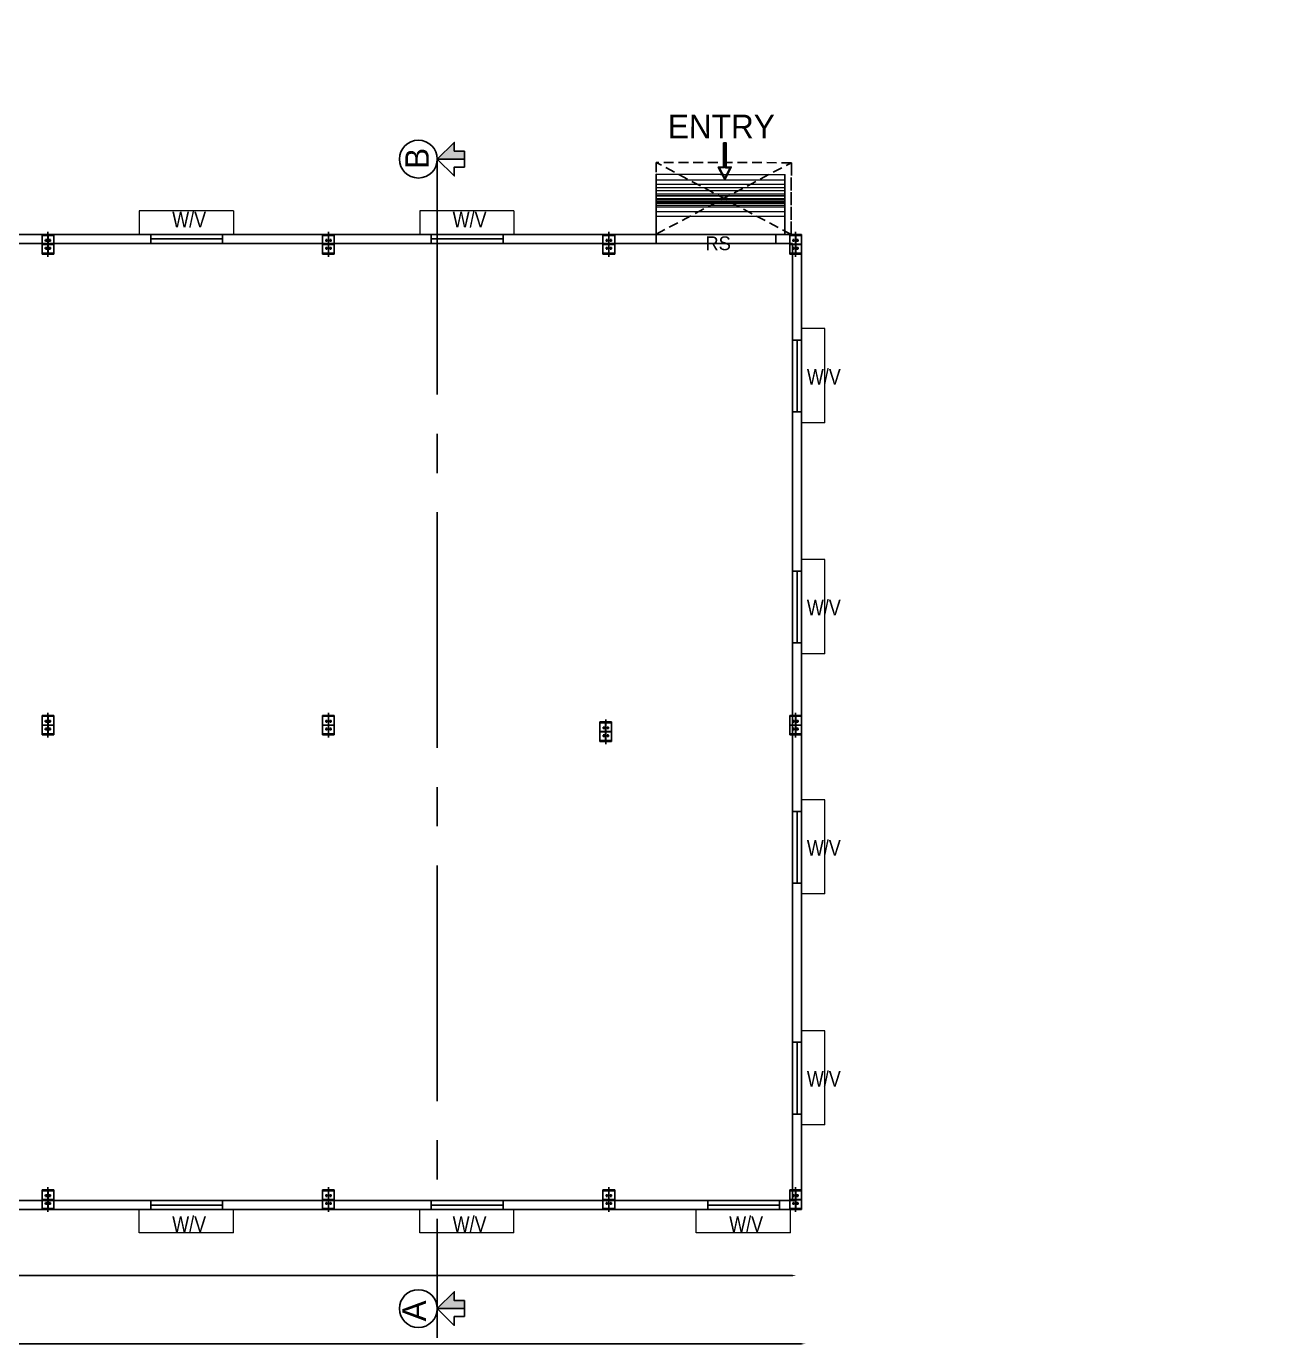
# Model space of a CAD drawing. Header units: metres. Extents: x -121582 to -58867, y 55115 to 110853.
# Drawn here: x -60565.06 to -60533.35, y 55117.44 to 55151.03 of the extents above; entities that cross this region are included whole.
import ezdxf

# ---------------------------------------------------------------- set-up
doc = ezdxf.new("R2010")
doc.units = ezdxf.units.M
doc.header["$PDMODE"] = 34
for name, pattern in [('CEN', [1.75, 1.25, -0.25, 0, -0.25]), ('CENTER2', [1.125, 0.75, -0.125, 0.125, -0.125]), ('HIDDEN', [0.375, 0.25, -0.125])]:
    doc.linetypes.add(name, pattern=pattern)
doc.layers.get('DefPoints').update_dxf_attribs({"color": 200})
for name, color, linetype in [('BLK_1_FLR_0_BLT_UP_AREA', 1, 'Continuous'), ('BLK_1_FLR_0_CARPET_AREA', 10, 'Continuous'), ('BLK_2_FLR_0_REGULAR_ROOM', 117, 'Continuous'), ('WORKSHOP_AREA', 121, 'Continuous')]:
    doc.layers.add(name, color=color, linetype=linetype)
doc.styles.add('ANAND', font='BKANT.TTF')
doc.styles.add('style1', font='swissc.ttf', dxfattribs={"height": 70})
doc.dimstyles.new('V1', dxfattribs={"dimtxt": 0.3, "dimasz": 0.1, "dimexe": 0.02, "dimexo": 0.02, "dimgap": 0.05, "dimtad": 1, "dimzin": 0, "dimdsep": 46, "dimtxsty": 'ANAND', "dimcen": 0.09, "dimse1": 1, "dimse2": 1, "dimclrd": 3, "dimclre": 3, "dimclrt": 5, "dimadec": 0, "dimazin": 0, "dimtfac": 1, "dimtix": 1, "dimtofl": 0, "dimtmove": 2, "dimatfit": 0, "dimfxl": 0, "dimtolj": 1, "dimtzin": 0, "dimarcsym": 0})

# ---------------------------------------------------------------- blocks, each defined once
blk = doc.blocks.new('*D88')
at = {"color": 3, "lineweight": -2}
blk.add_line((-60601.84, 55119.194), (-60545.537, 55119.194), dxfattribs=at)
at = {"color": 3}
for points in [[(-60601.84, 55119.211), (-60601.84, 55119.177), (-60601.94, 55119.194)], [(-60545.537, 55119.211), (-60545.537, 55119.177), (-60545.437, 55119.194)]]:
    blk.add_solid(points, dxfattribs=at)
at = {"layer": 'DefPoints', "color": 0}
for p in [(-60601.94, 55121.637, 1001.009), (-60545.437, 55121.637, 1001.009), (-60545.437, 55119.194)]:
    blk.add_point(p, dxfattribs=at)
at = {"color": 5, "insert": (-60573.688, 55119.501), "char_height": 0.5, "attachment_point": 5, "style": 'ANAND'}
blk.add_mtext('\\A1;56.50', dxfattribs=at)
blk = doc.blocks.new('*D44')
at = {"color": 3, "lineweight": -2}
blk.add_line((-60545.307, 55117.455), (-60602.07, 55117.455), dxfattribs=at)
at = {"color": 3}
for points in [[(-60602.07, 55117.472), (-60602.07, 55117.439), (-60602.17, 55117.455)], [(-60545.307, 55117.472), (-60545.307, 55117.439), (-60545.207, 55117.455)]]:
    blk.add_solid(points, dxfattribs=at)
at = {"layer": 'DefPoints', "color": 0}
for p in [(-60602.17, 55121.637, 1001.009), (-60545.207, 55121.637, 1001.009), (-60602.17, 55117.455)]:
    blk.add_point(p, dxfattribs=at)
at = {"color": 5, "insert": (-60573.688, 55117.764), "char_height": 0.5, "attachment_point": 5, "style": 'ANAND'}
blk.add_mtext('\\A1;56.96', dxfattribs=at)
blk = doc.blocks.new('*D91')
at = {"color": 3, "lineweight": -2}
blk.add_line((-58867.548, 55148.116), (-58867.557, 55150.926), dxfattribs=at)
at = {"color": 3}
for points in [[(-58867.54, 55150.926), (-58867.573, 55150.926), (-58867.557, 55151.026)], [(-58867.531, 55148.117), (-58867.565, 55148.116), (-58867.548, 55148.016)]]:
    blk.add_solid(points, dxfattribs=at)
at = {"layer": 'DefPoints', "color": 0}
for p in [(-58867.557, 55151.026), (-60601.356, 55145.722, 1001.009), (-60601.346, 55142.713, 1001.009)]:
    blk.add_point(p, dxfattribs=at)
at = {"color": 5, "insert": (-58867.246, 55149.522), "char_height": 0.5, "attachment_point": 5, "rotation": 270.1753, "style": 'ANAND'}
blk.add_mtext('\\A1;3.01', dxfattribs=at)

msp = doc.modelspace()

# ---------------------------------------------------------------- hatches: boundary and pattern name
at = {"lineweight": -3, "ltscale": 0.5}
h = msp.add_hatch(color=8, dxfattribs=at)
h.dxf.hatch_style = 1
h.paths.add_polyline_path([(-60553.891, 55147.846), (-60554.156, 55147.846), (-60554.156, 55148.07), (-60554.589, 55147.643), (-60553.891, 55147.643)])
h = msp.add_hatch(color=8, dxfattribs=at)
h.dxf.hatch_style = 1
h.paths.add_polyline_path([(-60553.891, 55118.556), (-60554.156, 55118.556), (-60554.156, 55118.781), (-60554.589, 55118.353), (-60553.891, 55118.353)])

# ---------------------------------------------------------------- linework, layer by layer
at = {"linetype": 'CENTER2', "ltscale": 8}
msp.add_line((-60554.589, 55147.643), (-60554.589, 55117.608), dxfattribs=at)
for p, q in [((-60549.011, 55147.005, 1001.009), (-60545.73, 55146.999, 1001.009)), ((-60549.011, 55146.921, 1001.009), (-60545.731, 55146.915, 1001.009)), ((-60549.01, 55147.117, 1001.009), (-60545.73, 55147.111, 1001.009)), ((-60549.011, 55146.841, 1001.009), (-60545.731, 55146.836, 1001.009)), ((-60549.011, 55146.757, 1001.009), (-60545.731, 55146.751, 1001.009)), ((-60549.011, 55146.71, 1001.009), (-60545.731, 55146.705, 1001.009)), ((-60549.011, 55146.64, 1001.009), (-60545.731, 55146.635, 1001.009)), ((-60549.011, 55146.612, 1001.009), (-60545.731, 55146.606, 1001.009)), ((-60549.012, 55146.425, 1001.009), (-60545.731, 55146.419, 1001.009)), ((-60549.012, 55146.308, 1001.009), (-60545.732, 55146.302, 1001.009)), ((-60549.011, 55146.565, 1001.009), (-60545.731, 55146.56, 1001.009)), ((-60549.011, 55146.523, 1001.009), (-60545.731, 55146.518, 1001.009)), ((-60549.011, 55146.467, 1001.009), (-60545.731, 55146.461, 1001.009)), ((-60549.012, 55146.187, 1001.009), (-60545.732, 55146.181, 1001.009))]:
    msp.add_line(p, q)
at = {"color": 0, "linetype": 'CEN', "lineweight": 0, "ltscale": 100}
for p, q in [((-60562.185, 55146.322, 1001.009), (-60562.185, 55145.722, 1001.009)), ((-60559.784, 55146.322, 1001.009), (-60559.784, 55145.722, 1001.009)), ((-60555.036, 55146.322, 1001.009), (-60555.036, 55145.722, 1001.009)), ((-60552.636, 55146.322, 1001.009), (-60552.636, 55145.722, 1001.009)), ((-60544.707, 55143.326, 1001.009), (-60545.307, 55143.326, 1001.009)), ((-60544.707, 55140.925, 1001.009), (-60545.307, 55140.925, 1001.009)), ((-60544.707, 55137.441, 1001.009), (-60545.307, 55137.441, 1001.009)), ((-60544.707, 55135.041, 1001.009), (-60545.307, 55135.041, 1001.009)), ((-60544.707, 55131.319, 1001.009), (-60545.307, 55131.319, 1001.009)), ((-60544.707, 55128.918, 1001.009), (-60545.307, 55128.918, 1001.009)), ((-60544.707, 55125.434, 1001.009), (-60545.307, 55125.434, 1001.009)), ((-60544.707, 55123.034, 1001.009), (-60545.307, 55123.034, 1001.009)), ((-60562.185, 55120.282, 1001.009), (-60562.185, 55120.882, 1001.009)), ((-60559.784, 55120.282, 1001.009), (-60559.784, 55120.882, 1001.009)), ((-60555.036, 55120.282, 1001.009), (-60555.036, 55120.882, 1001.009)), ((-60552.636, 55120.282, 1001.009), (-60552.636, 55120.882, 1001.009)), ((-60547.988, 55120.282, 1001.009), (-60547.988, 55120.882, 1001.009)), ((-60545.588, 55120.282, 1001.009), (-60545.588, 55120.882, 1001.009))]:
    msp.add_line(p, q, dxfattribs=at)
at = {"color": 2}
for p, q in [((-60596.479, 55145.723, 1001.009), (-60549.011, 55145.722, 1001.009)), ((-60567.252, 55145.722, 1001.009), (-60549.011, 55145.722, 1001.009)), ((-60549.011, 55145.492, 1001.009), (-60549.011, 55145.722, 1001.009)), ((-60545.961, 55145.492, 1001.009), (-60545.961, 55145.722, 1001.009)), ((-60545.961, 55145.722, 1001.009), (-60545.307, 55145.722, 1001.009)), ((-60545.307, 55145.722, 1001.009), (-60545.307, 55120.882, 1001.009)), ((-60567.668, 55145.492, 1001.009), (-60549.011, 55145.492, 1001.009)), ((-60545.961, 55145.492, 1001.009), (-60545.537, 55145.492, 1001.009)), ((-60545.537, 55145.492, 1001.009), (-60545.537, 55121.112, 1001.009)), ((-60545.437, 55121.112, 1001.009), (-60571.66, 55121.112, 1001.009)), ((-60545.307, 55120.882, 1001.009), (-60602.17, 55120.882, 1001.009))]:
    msp.add_line(p, q, dxfattribs=at)
at = {"color": 0, "linetype": 'CENTER2'}
for p, q in [((-60564.361, 55145.722, 1001.009), (-60564.661, 55145.722, 1001.009)), ((-60564.361, 55145.722, 1001.009), (-60564.661, 55145.722, 1001.009)), ((-60564.661, 55145.722, 1001.009), (-60564.661, 55145.222, 1001.009)), ((-60564.596, 55145.572, 1001.009), (-60564.526, 55145.572, 1001.009)), ((-60564.596, 55145.572, 1001.009), (-60564.526, 55145.572, 1001.009)), ((-60564.561, 55145.534, 1001.009), (-60564.561, 55145.61, 1001.009)), ((-60564.561, 55145.534, 1001.009), (-60564.561, 55145.61, 1001.009)), ((-60564.496, 55145.572, 1001.009), (-60564.426, 55145.572, 1001.009)), ((-60564.496, 55145.572, 1001.009), (-60564.426, 55145.572, 1001.009)), ((-60564.461, 55145.534, 1001.009), (-60564.461, 55145.61, 1001.009)), ((-60564.461, 55145.534, 1001.009), (-60564.461, 55145.61, 1001.009)), ((-60564.361, 55145.222, 1001.009), (-60564.361, 55145.722, 1001.009)), ((-60557.213, 55145.722, 1001.009), (-60557.513, 55145.722, 1001.009)), ((-60557.213, 55145.722, 1001.009), (-60557.513, 55145.722, 1001.009)), ((-60557.513, 55145.722, 1001.009), (-60557.513, 55145.222, 1001.009)), ((-60557.448, 55145.572, 1001.009), (-60557.378, 55145.572, 1001.009)), ((-60557.448, 55145.572, 1001.009), (-60557.378, 55145.572, 1001.009)), ((-60557.413, 55145.534, 1001.009), (-60557.413, 55145.61, 1001.009)), ((-60557.413, 55145.534, 1001.009), (-60557.413, 55145.61, 1001.009)), ((-60557.348, 55145.572, 1001.009), (-60557.278, 55145.572, 1001.009)), ((-60557.348, 55145.572, 1001.009), (-60557.278, 55145.572, 1001.009)), ((-60557.313, 55145.534, 1001.009), (-60557.313, 55145.61, 1001.009)), ((-60557.313, 55145.534, 1001.009), (-60557.313, 55145.61, 1001.009)), ((-60557.213, 55145.222, 1001.009), (-60557.213, 55145.722, 1001.009)), ((-60550.065, 55145.722, 1001.009), (-60550.365, 55145.722, 1001.009)), ((-60550.065, 55145.722, 1001.009), (-60550.365, 55145.722, 1001.009)), ((-60550.365, 55145.722, 1001.009), (-60550.365, 55145.222, 1001.009)), ((-60550.3, 55145.572, 1001.009), (-60550.23, 55145.572, 1001.009)), ((-60550.3, 55145.572, 1001.009), (-60550.23, 55145.572, 1001.009)), ((-60550.265, 55145.534, 1001.009), (-60550.265, 55145.61, 1001.009)), ((-60550.265, 55145.534, 1001.009), (-60550.265, 55145.61, 1001.009)), ((-60550.2, 55145.572, 1001.009), (-60550.13, 55145.572, 1001.009)), ((-60550.2, 55145.572, 1001.009), (-60550.13, 55145.572, 1001.009)), ((-60550.165, 55145.534, 1001.009), (-60550.165, 55145.61, 1001.009)), ((-60550.165, 55145.534, 1001.009), (-60550.165, 55145.61, 1001.009)), ((-60550.065, 55145.222, 1001.009), (-60550.065, 55145.722, 1001.009)), ((-60545.307, 55145.722, 1001.009), (-60545.607, 55145.722, 1001.009)), ((-60545.307, 55145.722, 1001.009), (-60545.607, 55145.722, 1001.009)), ((-60545.607, 55145.722, 1001.009), (-60545.607, 55145.222, 1001.009)), ((-60545.542, 55145.572, 1001.009), (-60545.472, 55145.572, 1001.009)), ((-60545.542, 55145.572, 1001.009), (-60545.472, 55145.572, 1001.009)), ((-60545.507, 55145.534, 1001.009), (-60545.507, 55145.61, 1001.009)), ((-60545.507, 55145.534, 1001.009), (-60545.507, 55145.61, 1001.009)), ((-60545.442, 55145.572, 1001.009), (-60545.372, 55145.572, 1001.009)), ((-60545.442, 55145.572, 1001.009), (-60545.372, 55145.572, 1001.009)), ((-60545.407, 55145.534, 1001.009), (-60545.407, 55145.61, 1001.009)), ((-60545.407, 55145.534, 1001.009), (-60545.407, 55145.61, 1001.009)), ((-60545.307, 55145.222, 1001.009), (-60545.307, 55145.722, 1001.009)), ((-60564.596, 55145.372, 1001.009), (-60564.526, 55145.372, 1001.009)), ((-60564.596, 55145.372, 1001.009), (-60564.526, 55145.372, 1001.009)), ((-60564.561, 55145.334, 1001.009), (-60564.561, 55145.41, 1001.009)), ((-60564.561, 55145.334, 1001.009), (-60564.561, 55145.41, 1001.009)), ((-60564.496, 55145.372, 1001.009), (-60564.426, 55145.372, 1001.009)), ((-60564.496, 55145.372, 1001.009), (-60564.426, 55145.372, 1001.009)), ((-60564.461, 55145.334, 1001.009), (-60564.461, 55145.41, 1001.009)), ((-60564.461, 55145.334, 1001.009), (-60564.461, 55145.41, 1001.009)), ((-60557.448, 55145.372, 1001.009), (-60557.378, 55145.372, 1001.009)), ((-60557.448, 55145.372, 1001.009), (-60557.378, 55145.372, 1001.009)), ((-60557.413, 55145.334, 1001.009), (-60557.413, 55145.41, 1001.009)), ((-60557.413, 55145.334, 1001.009), (-60557.413, 55145.41, 1001.009)), ((-60557.348, 55145.372, 1001.009), (-60557.278, 55145.372, 1001.009)), ((-60557.348, 55145.372, 1001.009), (-60557.278, 55145.372, 1001.009)), ((-60557.313, 55145.334, 1001.009), (-60557.313, 55145.41, 1001.009)), ((-60557.313, 55145.334, 1001.009), (-60557.313, 55145.41, 1001.009)), ((-60550.3, 55145.372, 1001.009), (-60550.23, 55145.372, 1001.009)), ((-60550.3, 55145.372, 1001.009), (-60550.23, 55145.372, 1001.009)), ((-60550.265, 55145.334, 1001.009), (-60550.265, 55145.41, 1001.009)), ((-60550.265, 55145.334, 1001.009), (-60550.265, 55145.41, 1001.009)), ((-60550.2, 55145.372, 1001.009), (-60550.13, 55145.372, 1001.009)), ((-60550.2, 55145.372, 1001.009), (-60550.13, 55145.372, 1001.009)), ((-60550.165, 55145.334, 1001.009), (-60550.165, 55145.41, 1001.009)), ((-60550.165, 55145.334, 1001.009), (-60550.165, 55145.41, 1001.009)), ((-60545.542, 55145.372, 1001.009), (-60545.472, 55145.372, 1001.009)), ((-60545.542, 55145.372, 1001.009), (-60545.472, 55145.372, 1001.009)), ((-60545.507, 55145.334, 1001.009), (-60545.507, 55145.41, 1001.009)), ((-60545.507, 55145.334, 1001.009), (-60545.507, 55145.41, 1001.009)), ((-60545.442, 55145.372, 1001.009), (-60545.372, 55145.372, 1001.009)), ((-60545.442, 55145.372, 1001.009), (-60545.372, 55145.372, 1001.009)), ((-60545.407, 55145.334, 1001.009), (-60545.407, 55145.41, 1001.009)), ((-60545.407, 55145.334, 1001.009), (-60545.407, 55145.41, 1001.009)), ((-60564.661, 55145.222, 1001.009), (-60564.361, 55145.222, 1001.009)), ((-60557.513, 55145.222, 1001.009), (-60557.213, 55145.222, 1001.009)), ((-60550.365, 55145.222, 1001.009), (-60550.065, 55145.222, 1001.009)), ((-60545.607, 55145.222, 1001.009), (-60545.307, 55145.222, 1001.009)), ((-60564.361, 55133.47, 1001.009), (-60564.661, 55133.47, 1001.009)), ((-60564.361, 55133.47, 1001.009), (-60564.661, 55133.47, 1001.009)), ((-60564.661, 55133.47, 1001.009), (-60564.661, 55132.97, 1001.009)), ((-60564.596, 55133.32, 1001.009), (-60564.526, 55133.32, 1001.009)), ((-60564.596, 55133.32, 1001.009), (-60564.526, 55133.32, 1001.009)), ((-60564.561, 55133.282, 1001.009), (-60564.561, 55133.358, 1001.009)), ((-60564.561, 55133.282, 1001.009), (-60564.561, 55133.358, 1001.009)), ((-60564.561, 55133.082, 1001.009), (-60564.561, 55133.158, 1001.009)), ((-60564.561, 55133.082, 1001.009), (-60564.561, 55133.158, 1001.009)), ((-60564.496, 55133.32, 1001.009), (-60564.426, 55133.32, 1001.009)), ((-60564.496, 55133.32, 1001.009), (-60564.426, 55133.32, 1001.009)), ((-60564.461, 55133.282, 1001.009), (-60564.461, 55133.358, 1001.009)), ((-60564.461, 55133.282, 1001.009), (-60564.461, 55133.358, 1001.009)), ((-60564.461, 55133.082, 1001.009), (-60564.461, 55133.158, 1001.009)), ((-60564.461, 55133.082, 1001.009), (-60564.461, 55133.158, 1001.009)), ((-60564.361, 55132.97, 1001.009), (-60564.361, 55133.47, 1001.009)), ((-60557.213, 55133.47, 1001.009), (-60557.513, 55133.47, 1001.009)), ((-60557.213, 55133.47, 1001.009), (-60557.513, 55133.47, 1001.009)), ((-60557.513, 55133.47, 1001.009), (-60557.513, 55132.97, 1001.009)), ((-60557.448, 55133.32, 1001.009), (-60557.378, 55133.32, 1001.009)), ((-60557.448, 55133.32, 1001.009), (-60557.378, 55133.32, 1001.009)), ((-60557.413, 55133.282, 1001.009), (-60557.413, 55133.358, 1001.009)), ((-60557.413, 55133.282, 1001.009), (-60557.413, 55133.358, 1001.009)), ((-60557.413, 55133.082, 1001.009), (-60557.413, 55133.158, 1001.009)), ((-60557.413, 55133.082, 1001.009), (-60557.413, 55133.158, 1001.009)), ((-60557.348, 55133.32, 1001.009), (-60557.278, 55133.32, 1001.009)), ((-60557.348, 55133.32, 1001.009), (-60557.278, 55133.32, 1001.009)), ((-60557.313, 55133.282, 1001.009), (-60557.313, 55133.358, 1001.009)), ((-60557.313, 55133.282, 1001.009), (-60557.313, 55133.358, 1001.009)), ((-60557.313, 55133.082, 1001.009), (-60557.313, 55133.158, 1001.009)), ((-60557.313, 55133.082, 1001.009), (-60557.313, 55133.158, 1001.009)), ((-60557.213, 55132.97, 1001.009), (-60557.213, 55133.47, 1001.009)), ((-60550.145, 55133.302, 1001.009), (-60550.445, 55133.302, 1001.009)), ((-60550.145, 55133.302, 1001.009), (-60550.445, 55133.302, 1001.009)), ((-60550.445, 55133.302, 1001.009), (-60550.445, 55132.802, 1001.009)), ((-60550.38, 55133.152, 1001.009), (-60550.31, 55133.152, 1001.009)), ((-60550.38, 55133.152, 1001.009), (-60550.31, 55133.152, 1001.009)), ((-60550.345, 55133.114, 1001.009), (-60550.345, 55133.19, 1001.009)), ((-60550.345, 55133.114, 1001.009), (-60550.345, 55133.19, 1001.009)), ((-60550.28, 55133.152, 1001.009), (-60550.21, 55133.152, 1001.009)), ((-60550.28, 55133.152, 1001.009), (-60550.21, 55133.152, 1001.009)), ((-60550.245, 55133.114, 1001.009), (-60550.245, 55133.19, 1001.009)), ((-60550.245, 55133.114, 1001.009), (-60550.245, 55133.19, 1001.009)), ((-60550.145, 55132.802, 1001.009), (-60550.145, 55133.302, 1001.009)), ((-60545.307, 55133.47, 1001.009), (-60545.607, 55133.47, 1001.009)), ((-60545.307, 55133.47, 1001.009), (-60545.607, 55133.47, 1001.009)), ((-60545.607, 55133.47, 1001.009), (-60545.607, 55132.97, 1001.009)), ((-60545.542, 55133.32, 1001.009), (-60545.472, 55133.32, 1001.009)), ((-60545.542, 55133.32, 1001.009), (-60545.472, 55133.32, 1001.009)), ((-60545.507, 55133.282, 1001.009), (-60545.507, 55133.358, 1001.009)), ((-60545.507, 55133.282, 1001.009), (-60545.507, 55133.358, 1001.009)), ((-60545.507, 55133.082, 1001.009), (-60545.507, 55133.158, 1001.009)), ((-60545.507, 55133.082, 1001.009), (-60545.507, 55133.158, 1001.009)), ((-60545.442, 55133.32, 1001.009), (-60545.372, 55133.32, 1001.009)), ((-60545.442, 55133.32, 1001.009), (-60545.372, 55133.32, 1001.009)), ((-60545.407, 55133.282, 1001.009), (-60545.407, 55133.358, 1001.009)), ((-60545.407, 55133.282, 1001.009), (-60545.407, 55133.358, 1001.009)), ((-60545.407, 55133.082, 1001.009), (-60545.407, 55133.158, 1001.009)), ((-60545.407, 55133.082, 1001.009), (-60545.407, 55133.158, 1001.009)), ((-60545.307, 55132.97, 1001.009), (-60545.307, 55133.47, 1001.009)), ((-60564.661, 55132.97, 1001.009), (-60564.361, 55132.97, 1001.009)), ((-60564.596, 55133.12, 1001.009), (-60564.526, 55133.12, 1001.009)), ((-60564.596, 55133.12, 1001.009), (-60564.526, 55133.12, 1001.009)), ((-60564.496, 55133.12, 1001.009), (-60564.426, 55133.12, 1001.009)), ((-60564.496, 55133.12, 1001.009), (-60564.426, 55133.12, 1001.009)), ((-60557.513, 55132.97, 1001.009), (-60557.213, 55132.97, 1001.009)), ((-60557.448, 55133.12, 1001.009), (-60557.378, 55133.12, 1001.009)), ((-60557.448, 55133.12, 1001.009), (-60557.378, 55133.12, 1001.009)), ((-60557.348, 55133.12, 1001.009), (-60557.278, 55133.12, 1001.009)), ((-60557.348, 55133.12, 1001.009), (-60557.278, 55133.12, 1001.009)), ((-60550.445, 55132.802, 1001.009), (-60550.145, 55132.802, 1001.009)), ((-60550.38, 55132.952, 1001.009), (-60550.31, 55132.952, 1001.009)), ((-60550.38, 55132.952, 1001.009), (-60550.31, 55132.952, 1001.009)), ((-60550.345, 55132.914, 1001.009), (-60550.345, 55132.99, 1001.009)), ((-60550.345, 55132.914, 1001.009), (-60550.345, 55132.99, 1001.009)), ((-60550.28, 55132.952, 1001.009), (-60550.21, 55132.952, 1001.009)), ((-60550.28, 55132.952, 1001.009), (-60550.21, 55132.952, 1001.009)), ((-60550.245, 55132.914, 1001.009), (-60550.245, 55132.99, 1001.009)), ((-60550.245, 55132.914, 1001.009), (-60550.245, 55132.99, 1001.009)), ((-60545.607, 55132.97, 1001.009), (-60545.307, 55132.97, 1001.009)), ((-60545.542, 55133.12, 1001.009), (-60545.472, 55133.12, 1001.009)), ((-60545.542, 55133.12, 1001.009), (-60545.472, 55133.12, 1001.009)), ((-60545.442, 55133.12, 1001.009), (-60545.372, 55133.12, 1001.009)), ((-60545.442, 55133.12, 1001.009), (-60545.372, 55133.12, 1001.009)), ((-60564.361, 55121.382, 1001.009), (-60564.661, 55121.382, 1001.009)), ((-60564.361, 55121.382, 1001.009), (-60564.661, 55121.382, 1001.009)), ((-60564.661, 55121.382, 1001.009), (-60564.661, 55120.882, 1001.009)), ((-60564.361, 55120.882, 1001.009), (-60564.361, 55121.382, 1001.009)), ((-60557.213, 55121.382, 1001.009), (-60557.513, 55121.382, 1001.009)), ((-60557.213, 55121.382, 1001.009), (-60557.513, 55121.382, 1001.009)), ((-60557.513, 55121.382, 1001.009), (-60557.513, 55120.882, 1001.009)), ((-60557.213, 55120.882, 1001.009), (-60557.213, 55121.382, 1001.009)), ((-60550.065, 55121.382, 1001.009), (-60550.365, 55121.382, 1001.009)), ((-60550.065, 55121.382, 1001.009), (-60550.365, 55121.382, 1001.009)), ((-60550.365, 55121.382, 1001.009), (-60550.365, 55120.882, 1001.009)), ((-60550.065, 55120.882, 1001.009), (-60550.065, 55121.382, 1001.009)), ((-60545.307, 55121.382, 1001.009), (-60545.607, 55121.382, 1001.009)), ((-60545.307, 55121.382, 1001.009), (-60545.607, 55121.382, 1001.009)), ((-60545.607, 55121.382, 1001.009), (-60545.607, 55120.882, 1001.009)), ((-60545.307, 55120.882, 1001.009), (-60545.307, 55121.382, 1001.009)), ((-60564.596, 55121.232, 1001.009), (-60564.526, 55121.232, 1001.009)), ((-60564.596, 55121.232, 1001.009), (-60564.526, 55121.232, 1001.009)), ((-60564.561, 55121.194, 1001.009), (-60564.561, 55121.27, 1001.009)), ((-60564.561, 55121.194, 1001.009), (-60564.561, 55121.27, 1001.009)), ((-60564.561, 55120.994, 1001.009), (-60564.561, 55121.07, 1001.009)), ((-60564.561, 55120.994, 1001.009), (-60564.561, 55121.07, 1001.009)), ((-60564.496, 55121.232, 1001.009), (-60564.426, 55121.232, 1001.009)), ((-60564.496, 55121.232, 1001.009), (-60564.426, 55121.232, 1001.009)), ((-60564.461, 55121.194, 1001.009), (-60564.461, 55121.27, 1001.009)), ((-60564.461, 55121.194, 1001.009), (-60564.461, 55121.27, 1001.009)), ((-60564.461, 55120.994, 1001.009), (-60564.461, 55121.07, 1001.009)), ((-60564.461, 55120.994, 1001.009), (-60564.461, 55121.07, 1001.009)), ((-60557.448, 55121.232, 1001.009), (-60557.378, 55121.232, 1001.009)), ((-60557.448, 55121.232, 1001.009), (-60557.378, 55121.232, 1001.009)), ((-60557.413, 55121.194, 1001.009), (-60557.413, 55121.27, 1001.009)), ((-60557.413, 55121.194, 1001.009), (-60557.413, 55121.27, 1001.009)), ((-60557.413, 55120.994, 1001.009), (-60557.413, 55121.07, 1001.009)), ((-60557.413, 55120.994, 1001.009), (-60557.413, 55121.07, 1001.009)), ((-60557.348, 55121.232, 1001.009), (-60557.278, 55121.232, 1001.009)), ((-60557.348, 55121.232, 1001.009), (-60557.278, 55121.232, 1001.009)), ((-60557.313, 55121.194, 1001.009), (-60557.313, 55121.27, 1001.009)), ((-60557.313, 55121.194, 1001.009), (-60557.313, 55121.27, 1001.009)), ((-60557.313, 55120.994, 1001.009), (-60557.313, 55121.07, 1001.009)), ((-60557.313, 55120.994, 1001.009), (-60557.313, 55121.07, 1001.009)), ((-60550.3, 55121.232, 1001.009), (-60550.23, 55121.232, 1001.009)), ((-60550.3, 55121.232, 1001.009), (-60550.23, 55121.232, 1001.009)), ((-60550.265, 55121.194, 1001.009), (-60550.265, 55121.27, 1001.009)), ((-60550.265, 55121.194, 1001.009), (-60550.265, 55121.27, 1001.009)), ((-60550.265, 55120.994, 1001.009), (-60550.265, 55121.07, 1001.009)), ((-60550.265, 55120.994, 1001.009), (-60550.265, 55121.07, 1001.009)), ((-60550.2, 55121.232, 1001.009), (-60550.13, 55121.232, 1001.009)), ((-60550.2, 55121.232, 1001.009), (-60550.13, 55121.232, 1001.009)), ((-60550.165, 55121.194, 1001.009), (-60550.165, 55121.27, 1001.009)), ((-60550.165, 55121.194, 1001.009), (-60550.165, 55121.27, 1001.009)), ((-60550.165, 55120.994, 1001.009), (-60550.165, 55121.07, 1001.009)), ((-60550.165, 55120.994, 1001.009), (-60550.165, 55121.07, 1001.009)), ((-60545.542, 55121.232, 1001.009), (-60545.472, 55121.232, 1001.009)), ((-60545.542, 55121.232, 1001.009), (-60545.472, 55121.232, 1001.009)), ((-60545.507, 55121.194, 1001.009), (-60545.507, 55121.27, 1001.009)), ((-60545.507, 55121.194, 1001.009), (-60545.507, 55121.27, 1001.009)), ((-60545.507, 55120.994, 1001.009), (-60545.507, 55121.07, 1001.009)), ((-60545.507, 55120.994, 1001.009), (-60545.507, 55121.07, 1001.009)), ((-60545.442, 55121.232, 1001.009), (-60545.372, 55121.232, 1001.009)), ((-60545.442, 55121.232, 1001.009), (-60545.372, 55121.232, 1001.009)), ((-60545.407, 55121.194, 1001.009), (-60545.407, 55121.27, 1001.009)), ((-60545.407, 55121.194, 1001.009), (-60545.407, 55121.27, 1001.009)), ((-60545.407, 55120.994, 1001.009), (-60545.407, 55121.07, 1001.009)), ((-60545.407, 55120.994, 1001.009), (-60545.407, 55121.07, 1001.009)), ((-60564.661, 55120.882, 1001.009), (-60564.361, 55120.882, 1001.009)), ((-60564.596, 55121.032, 1001.009), (-60564.526, 55121.032, 1001.009)), ((-60564.596, 55121.032, 1001.009), (-60564.526, 55121.032, 1001.009)), ((-60564.496, 55121.032, 1001.009), (-60564.426, 55121.032, 1001.009)), ((-60564.496, 55121.032, 1001.009), (-60564.426, 55121.032, 1001.009)), ((-60557.513, 55120.882, 1001.009), (-60557.213, 55120.882, 1001.009)), ((-60557.448, 55121.032, 1001.009), (-60557.378, 55121.032, 1001.009)), ((-60557.448, 55121.032, 1001.009), (-60557.378, 55121.032, 1001.009)), ((-60557.348, 55121.032, 1001.009), (-60557.278, 55121.032, 1001.009)), ((-60557.348, 55121.032, 1001.009), (-60557.278, 55121.032, 1001.009)), ((-60550.365, 55120.882, 1001.009), (-60550.065, 55120.882, 1001.009)), ((-60550.3, 55121.032, 1001.009), (-60550.23, 55121.032, 1001.009)), ((-60550.3, 55121.032, 1001.009), (-60550.23, 55121.032, 1001.009)), ((-60550.2, 55121.032, 1001.009), (-60550.13, 55121.032, 1001.009)), ((-60550.2, 55121.032, 1001.009), (-60550.13, 55121.032, 1001.009)), ((-60545.607, 55120.882, 1001.009), (-60545.307, 55120.882, 1001.009)), ((-60545.542, 55121.032, 1001.009), (-60545.472, 55121.032, 1001.009)), ((-60545.542, 55121.032, 1001.009), (-60545.472, 55121.032, 1001.009)), ((-60545.442, 55121.032, 1001.009), (-60545.372, 55121.032, 1001.009)), ((-60545.442, 55121.032, 1001.009), (-60545.372, 55121.032, 1001.009))]:
    msp.add_line(p, q, dxfattribs=at)
at = {"color": 0, "linetype": 'CENTER2', "ltscale": 100}
for p, q in [((-60564.511, 55145.157, 1001.009), (-60564.511, 55145.788, 1001.009)), ((-60557.363, 55145.157, 1001.009), (-60557.363, 55145.788, 1001.009)), ((-60550.215, 55145.157, 1001.009), (-60550.215, 55145.788, 1001.009)), ((-60545.457, 55145.157, 1001.009), (-60545.457, 55145.788, 1001.009)), ((-60564.556, 55145.472, 1001.009), (-60564.467, 55145.472, 1001.009)), ((-60557.407, 55145.472, 1001.009), (-60557.318, 55145.472, 1001.009)), ((-60550.259, 55145.472, 1001.009), (-60550.17, 55145.472, 1001.009)), ((-60545.501, 55145.472, 1001.009), (-60545.412, 55145.472, 1001.009)), ((-60564.511, 55132.904, 1001.009), (-60564.511, 55133.536, 1001.009)), ((-60557.363, 55132.904, 1001.009), (-60557.363, 55133.536, 1001.009)), ((-60545.457, 55132.904, 1001.009), (-60545.457, 55133.536, 1001.009)), ((-60564.556, 55133.22, 1001.009), (-60564.467, 55133.22, 1001.009)), ((-60557.407, 55133.22, 1001.009), (-60557.318, 55133.22, 1001.009)), ((-60550.295, 55132.737, 1001.009), (-60550.295, 55133.368, 1001.009)), ((-60545.501, 55133.22, 1001.009), (-60545.412, 55133.22, 1001.009)), ((-60550.339, 55133.052, 1001.009), (-60550.25, 55133.052, 1001.009)), ((-60564.511, 55120.817, 1001.009), (-60564.511, 55121.448, 1001.009)), ((-60557.363, 55120.817, 1001.009), (-60557.363, 55121.448, 1001.009)), ((-60550.215, 55120.817, 1001.009), (-60550.215, 55121.448, 1001.009)), ((-60545.457, 55120.817, 1001.009), (-60545.457, 55121.448, 1001.009)), ((-60564.556, 55121.132, 1001.009), (-60564.467, 55121.132, 1001.009)), ((-60557.407, 55121.132, 1001.009), (-60557.318, 55121.132, 1001.009)), ((-60550.259, 55121.132, 1001.009), (-60550.17, 55121.132, 1001.009)), ((-60545.501, 55121.132, 1001.009), (-60545.412, 55121.132, 1001.009))]:
    msp.add_line(p, q, dxfattribs=at)
at = {"color": 0}
for p, q in [((-60564.661, 55145.476, 1001.009), (-60564.514, 55145.476, 1001.009)), ((-60564.661, 55145.468, 1001.009), (-60564.514, 55145.468, 1001.009)), ((-60564.509, 55145.476, 1001.009), (-60564.361, 55145.476, 1001.009)), ((-60564.509, 55145.468, 1001.009), (-60564.361, 55145.468, 1001.009)), ((-60557.513, 55145.476, 1001.009), (-60557.365, 55145.476, 1001.009)), ((-60557.513, 55145.468, 1001.009), (-60557.365, 55145.468, 1001.009)), ((-60557.36, 55145.476, 1001.009), (-60557.213, 55145.476, 1001.009)), ((-60557.36, 55145.468, 1001.009), (-60557.213, 55145.468, 1001.009)), ((-60550.365, 55145.476, 1001.009), (-60550.217, 55145.476, 1001.009)), ((-60550.365, 55145.468, 1001.009), (-60550.217, 55145.468, 1001.009)), ((-60550.212, 55145.476, 1001.009), (-60550.065, 55145.476, 1001.009)), ((-60550.212, 55145.468, 1001.009), (-60550.065, 55145.468, 1001.009)), ((-60545.607, 55145.476, 1001.009), (-60545.459, 55145.476, 1001.009)), ((-60545.607, 55145.468, 1001.009), (-60545.459, 55145.468, 1001.009)), ((-60545.454, 55145.476, 1001.009), (-60545.307, 55145.476, 1001.009)), ((-60545.454, 55145.468, 1001.009), (-60545.307, 55145.468, 1001.009)), ((-60564.661, 55133.224, 1001.009), (-60564.514, 55133.224, 1001.009)), ((-60564.661, 55133.216, 1001.009), (-60564.514, 55133.216, 1001.009)), ((-60564.509, 55133.224, 1001.009), (-60564.361, 55133.224, 1001.009)), ((-60564.509, 55133.216, 1001.009), (-60564.361, 55133.216, 1001.009)), ((-60557.513, 55133.224, 1001.009), (-60557.365, 55133.224, 1001.009)), ((-60557.513, 55133.216, 1001.009), (-60557.365, 55133.216, 1001.009)), ((-60557.36, 55133.224, 1001.009), (-60557.213, 55133.224, 1001.009)), ((-60557.36, 55133.216, 1001.009), (-60557.213, 55133.216, 1001.009)), ((-60545.607, 55133.224, 1001.009), (-60545.459, 55133.224, 1001.009)), ((-60545.607, 55133.216, 1001.009), (-60545.459, 55133.216, 1001.009)), ((-60545.454, 55133.224, 1001.009), (-60545.307, 55133.224, 1001.009)), ((-60545.454, 55133.216, 1001.009), (-60545.307, 55133.216, 1001.009)), ((-60550.445, 55133.056, 1001.009), (-60550.297, 55133.056, 1001.009)), ((-60550.445, 55133.048, 1001.009), (-60550.297, 55133.048, 1001.009)), ((-60550.292, 55133.056, 1001.009), (-60550.145, 55133.056, 1001.009)), ((-60550.292, 55133.048, 1001.009), (-60550.145, 55133.048, 1001.009)), ((-60564.661, 55121.136, 1001.009), (-60564.514, 55121.136, 1001.009)), ((-60564.661, 55121.128, 1001.009), (-60564.514, 55121.128, 1001.009)), ((-60564.509, 55121.136, 1001.009), (-60564.361, 55121.136, 1001.009)), ((-60564.509, 55121.128, 1001.009), (-60564.361, 55121.128, 1001.009)), ((-60557.513, 55121.136, 1001.009), (-60557.365, 55121.136, 1001.009)), ((-60557.513, 55121.128, 1001.009), (-60557.365, 55121.128, 1001.009)), ((-60557.36, 55121.136, 1001.009), (-60557.213, 55121.136, 1001.009)), ((-60557.36, 55121.128, 1001.009), (-60557.213, 55121.128, 1001.009)), ((-60550.365, 55121.136, 1001.009), (-60550.217, 55121.136, 1001.009)), ((-60550.365, 55121.128, 1001.009), (-60550.217, 55121.128, 1001.009)), ((-60550.212, 55121.136, 1001.009), (-60550.065, 55121.136, 1001.009)), ((-60550.212, 55121.128, 1001.009), (-60550.065, 55121.128, 1001.009)), ((-60545.607, 55121.136, 1001.009), (-60545.459, 55121.136, 1001.009)), ((-60545.607, 55121.128, 1001.009), (-60545.459, 55121.128, 1001.009)), ((-60545.454, 55121.136, 1001.009), (-60545.307, 55121.136, 1001.009)), ((-60545.454, 55121.128, 1001.009), (-60545.307, 55121.128, 1001.009))]:
    msp.add_line(p, q, dxfattribs=at)
at = {"color": 3, "lineweight": -3, "ltscale": 0.5}
for points in [[(-60553.891, 55147.846), (-60554.156, 55147.846), (-60554.156, 55148.07), (-60554.589, 55147.643), (-60553.891, 55147.643)], [(-60553.891, 55147.439), (-60554.156, 55147.439), (-60554.156, 55147.215), (-60554.589, 55147.643), (-60553.891, 55147.643)], [(-60553.891, 55118.556), (-60554.156, 55118.556), (-60554.156, 55118.781), (-60554.589, 55118.353), (-60553.891, 55118.353)], [(-60553.891, 55118.15), (-60554.156, 55118.15), (-60554.156, 55117.926), (-60554.589, 55118.353), (-60553.891, 55118.353)]]:
    msp.add_lwpolyline(points, close=True, dxfattribs=at)
at = {"elevation": 1001.009}
msp.add_lwpolyline([(-60547.294, 55148.061), (-60547.226, 55148.061), (-60547.227, 55147.441), (-60547.094, 55147.441), (-60547.262, 55147.128), (-60547.429, 55147.442), (-60547.295, 55147.441)], close=True, dxfattribs=at)
for points in [[(-60547.278, 55148.045), (-60547.242, 55148.045), (-60547.243, 55147.425), (-60547.121, 55147.425), (-60547.262, 55147.161), (-60547.402, 55147.426), (-60547.279, 55147.425), (-60547.278, 55148.045)], [(-60545.961, 55145.723), (-60545.733, 55145.722), (-60545.73, 55147.246), (-60549.01, 55147.256), (-60549.011, 55145.722), (-60549.011, 55145.722)]]:
    msp.add_lwpolyline(points, dxfattribs=at)
at = {"linetype": 'HIDDEN', "elevation": 1001.009}
msp.add_lwpolyline([(-60545.567, 55145.722), (-60545.564, 55147.551), (-60549.01, 55147.561), (-60549.013, 55145.732), (-60545.564, 55147.551), (-60545.567, 55145.722), (-60549.01, 55147.561)], dxfattribs=at)
at = {"color": 0, "linetype": 'CEN', "lineweight": 0, "ltscale": 100, "elevation": 1001.009}
for points in [[(-60559.784, 55146.322), (-60562.185, 55146.322)], [(-60552.636, 55146.322), (-60555.036, 55146.322)], [(-60544.707, 55140.925), (-60544.707, 55143.326)], [(-60544.707, 55135.041), (-60544.707, 55137.441)], [(-60544.707, 55128.918), (-60544.707, 55131.319)], [(-60544.707, 55123.034), (-60544.707, 55125.434)], [(-60559.784, 55120.282), (-60562.185, 55120.282)], [(-60552.636, 55120.282), (-60555.036, 55120.282)], [(-60545.588, 55120.282), (-60547.988, 55120.282)]]:
    msp.add_lwpolyline(points, dxfattribs=at)
at = {"color": 2, "elevation": 1001.009}
for points in [[(-60545.307, 55120.882), (-60602.17, 55120.882), (-60602.17, 55145.722), (-60601.346, 55145.722)], [(-60598.296, 55145.722), (-60548.911, 55145.722)], [(-60545.961, 55145.722), (-60545.307, 55145.722)]]:
    msp.add_lwpolyline(points, dxfattribs=at)
at = {"color": 1, "elevation": 1001.009}
msp.add_lwpolyline([(-60602.17, 55145.722), (-60545.307, 55145.722), (-60545.307, 55120.882), (-60602.17, 55120.882)], close=True, dxfattribs=at)
at = {"color": 0, "linetype": 'CENTER2', "elevation": 1001.009}
for points in [[(-60564.509, 55145.697), (-60564.386, 55145.697), (-60564.386, 55145.707), (-60564.636, 55145.707), (-60564.636, 55145.697), (-60564.514, 55145.697), (-60564.514, 55145.247), (-60564.636, 55145.247), (-60564.636, 55145.237)], [(-60564.636, 55145.237), (-60564.386, 55145.237), (-60564.386, 55145.247), (-60564.509, 55145.247), (-60564.509, 55145.697), (-60564.509, 55145.575)], [(-60557.36, 55145.697), (-60557.238, 55145.697), (-60557.238, 55145.707), (-60557.488, 55145.707), (-60557.488, 55145.697), (-60557.365, 55145.697), (-60557.365, 55145.247), (-60557.488, 55145.247), (-60557.488, 55145.237)], [(-60557.488, 55145.237), (-60557.238, 55145.237), (-60557.238, 55145.247), (-60557.36, 55145.247), (-60557.36, 55145.697), (-60557.36, 55145.575)], [(-60550.212, 55145.697), (-60550.09, 55145.697), (-60550.09, 55145.707), (-60550.34, 55145.707), (-60550.34, 55145.697), (-60550.217, 55145.697), (-60550.217, 55145.247), (-60550.34, 55145.247), (-60550.34, 55145.237)], [(-60550.34, 55145.237), (-60550.09, 55145.237), (-60550.09, 55145.247), (-60550.212, 55145.247), (-60550.212, 55145.697), (-60550.212, 55145.575)], [(-60545.454, 55145.697), (-60545.332, 55145.697), (-60545.332, 55145.707), (-60545.582, 55145.707), (-60545.582, 55145.697), (-60545.459, 55145.697), (-60545.459, 55145.247), (-60545.582, 55145.247), (-60545.582, 55145.237)], [(-60545.582, 55145.237), (-60545.332, 55145.237), (-60545.332, 55145.247), (-60545.454, 55145.247), (-60545.454, 55145.697), (-60545.454, 55145.575)], [(-60564.509, 55133.445), (-60564.386, 55133.445), (-60564.386, 55133.455), (-60564.636, 55133.455), (-60564.636, 55133.445), (-60564.514, 55133.445), (-60564.514, 55132.995), (-60564.636, 55132.995), (-60564.636, 55132.985)], [(-60564.636, 55132.985), (-60564.386, 55132.985), (-60564.386, 55132.995), (-60564.509, 55132.995), (-60564.509, 55133.445), (-60564.509, 55133.323)], [(-60557.36, 55133.445), (-60557.238, 55133.445), (-60557.238, 55133.455), (-60557.488, 55133.455), (-60557.488, 55133.445), (-60557.365, 55133.445), (-60557.365, 55132.995), (-60557.488, 55132.995), (-60557.488, 55132.985)], [(-60557.488, 55132.985), (-60557.238, 55132.985), (-60557.238, 55132.995), (-60557.36, 55132.995), (-60557.36, 55133.445), (-60557.36, 55133.323)], [(-60550.292, 55133.277), (-60550.17, 55133.277), (-60550.17, 55133.287), (-60550.42, 55133.287), (-60550.42, 55133.277), (-60550.297, 55133.277), (-60550.297, 55132.827), (-60550.42, 55132.827), (-60550.42, 55132.817)], [(-60550.42, 55132.817), (-60550.17, 55132.817), (-60550.17, 55132.827), (-60550.292, 55132.827), (-60550.292, 55133.277), (-60550.292, 55133.155)], [(-60545.454, 55133.445), (-60545.332, 55133.445), (-60545.332, 55133.455), (-60545.582, 55133.455), (-60545.582, 55133.445), (-60545.459, 55133.445), (-60545.459, 55132.995), (-60545.582, 55132.995), (-60545.582, 55132.985)], [(-60545.582, 55132.985), (-60545.332, 55132.985), (-60545.332, 55132.995), (-60545.454, 55132.995), (-60545.454, 55133.445), (-60545.454, 55133.323)], [(-60564.509, 55121.357), (-60564.386, 55121.357), (-60564.386, 55121.367), (-60564.636, 55121.367), (-60564.636, 55121.357), (-60564.514, 55121.357), (-60564.514, 55120.907), (-60564.636, 55120.907), (-60564.636, 55120.897)], [(-60564.636, 55120.897), (-60564.386, 55120.897), (-60564.386, 55120.907), (-60564.509, 55120.907), (-60564.509, 55121.357), (-60564.509, 55121.235)], [(-60557.36, 55121.357), (-60557.238, 55121.357), (-60557.238, 55121.367), (-60557.488, 55121.367), (-60557.488, 55121.357), (-60557.365, 55121.357), (-60557.365, 55120.907), (-60557.488, 55120.907), (-60557.488, 55120.897)], [(-60557.488, 55120.897), (-60557.238, 55120.897), (-60557.238, 55120.907), (-60557.36, 55120.907), (-60557.36, 55121.357), (-60557.36, 55121.235)], [(-60550.212, 55121.357), (-60550.09, 55121.357), (-60550.09, 55121.367), (-60550.34, 55121.367), (-60550.34, 55121.357), (-60550.217, 55121.357), (-60550.217, 55120.907), (-60550.34, 55120.907), (-60550.34, 55120.897)], [(-60550.34, 55120.897), (-60550.09, 55120.897), (-60550.09, 55120.907), (-60550.212, 55120.907), (-60550.212, 55121.357), (-60550.212, 55121.235)], [(-60545.454, 55121.357), (-60545.332, 55121.357), (-60545.332, 55121.367), (-60545.582, 55121.367), (-60545.582, 55121.357), (-60545.459, 55121.357), (-60545.459, 55120.907), (-60545.582, 55120.907), (-60545.582, 55120.897)], [(-60545.582, 55120.897), (-60545.332, 55120.897), (-60545.332, 55120.907), (-60545.454, 55120.907), (-60545.454, 55121.357), (-60545.454, 55121.235)]]:
    msp.add_lwpolyline(points, dxfattribs=at)
at = {"lineweight": 25, "elevation": 1001.009}
for points in [[(-60561.889, 55145.492), (-60561.889, 55145.722), (-60560.059, 55145.722), (-60560.059, 55145.492)], [(-60554.741, 55145.492), (-60554.741, 55145.722), (-60552.91, 55145.722), (-60552.91, 55145.492)], [(-60545.537, 55143.03), (-60545.307, 55143.03), (-60545.307, 55141.2), (-60545.537, 55141.2)], [(-60545.537, 55137.146), (-60545.307, 55137.146), (-60545.307, 55135.316), (-60545.537, 55135.316)], [(-60545.537, 55131.023), (-60545.307, 55131.023), (-60545.307, 55129.193), (-60545.537, 55129.193)], [(-60545.537, 55125.139), (-60545.307, 55125.139), (-60545.307, 55123.309), (-60545.537, 55123.309)], [(-60561.889, 55121.112), (-60561.889, 55120.882), (-60560.059, 55120.882), (-60560.059, 55121.112)], [(-60554.741, 55121.112), (-60554.741, 55120.882), (-60552.91, 55120.882), (-60552.91, 55121.112)], [(-60547.692, 55121.112), (-60547.692, 55120.882), (-60545.862, 55120.882), (-60545.862, 55121.112)]]:
    msp.add_lwpolyline(points, close=True, dxfattribs=at)
for points in [[(-60561.889, 55145.611), (-60560.059, 55145.611)], [(-60554.741, 55145.611), (-60552.91, 55145.611)], [(-60545.417, 55143.03), (-60545.417, 55141.2)], [(-60545.417, 55137.146), (-60545.417, 55135.316)], [(-60545.417, 55131.023), (-60545.417, 55129.193)], [(-60545.417, 55125.139), (-60545.417, 55123.309)], [(-60561.889, 55120.993), (-60560.059, 55120.993)], [(-60554.741, 55120.993), (-60552.91, 55120.993)], [(-60547.692, 55120.993), (-60545.862, 55120.993)]]:
    msp.add_lwpolyline(points, dxfattribs=at)
at = {"linetype": 'ByBlock'}
for centre in [(-60555.071, 55147.643), (-60555.071, 55118.353)]:
    msp.add_circle(centre, 0.482, dxfattribs=at)
at = {"color": 0, "linetype": 'CENTER2'}
for centre in [(-60564.561, 55145.572, 1001.009), (-60564.561, 55145.572, 1001.009), (-60564.461, 55145.572, 1001.009), (-60564.461, 55145.572, 1001.009), (-60557.413, 55145.572, 1001.009), (-60557.413, 55145.572, 1001.009), (-60557.313, 55145.572, 1001.009), (-60557.313, 55145.572, 1001.009), (-60550.265, 55145.572, 1001.009), (-60550.265, 55145.572, 1001.009), (-60550.165, 55145.572, 1001.009), (-60550.165, 55145.572, 1001.009), (-60545.507, 55145.572, 1001.009), (-60545.507, 55145.572, 1001.009), (-60545.407, 55145.572, 1001.009), (-60545.407, 55145.572, 1001.009), (-60564.561, 55145.372, 1001.009), (-60564.561, 55145.372, 1001.009), (-60564.461, 55145.372, 1001.009), (-60564.461, 55145.372, 1001.009), (-60557.413, 55145.372, 1001.009), (-60557.413, 55145.372, 1001.009), (-60557.313, 55145.372, 1001.009), (-60557.313, 55145.372, 1001.009), (-60550.265, 55145.372, 1001.009), (-60550.265, 55145.372, 1001.009), (-60550.165, 55145.372, 1001.009), (-60550.165, 55145.372, 1001.009), (-60545.507, 55145.372, 1001.009), (-60545.507, 55145.372, 1001.009), (-60545.407, 55145.372, 1001.009), (-60545.407, 55145.372, 1001.009), (-60564.561, 55133.32, 1001.009), (-60564.561, 55133.32, 1001.009), (-60564.461, 55133.32, 1001.009), (-60564.461, 55133.32, 1001.009), (-60557.413, 55133.32, 1001.009), (-60557.413, 55133.32, 1001.009), (-60557.313, 55133.32, 1001.009), (-60557.313, 55133.32, 1001.009), (-60550.345, 55133.152, 1001.009), (-60550.345, 55133.152, 1001.009), (-60550.245, 55133.152, 1001.009), (-60550.245, 55133.152, 1001.009), (-60545.507, 55133.32, 1001.009), (-60545.507, 55133.32, 1001.009), (-60545.407, 55133.32, 1001.009), (-60545.407, 55133.32, 1001.009), (-60564.561, 55133.12, 1001.009), (-60564.561, 55133.12, 1001.009), (-60564.461, 55133.12, 1001.009), (-60564.461, 55133.12, 1001.009), (-60557.413, 55133.12, 1001.009), (-60557.413, 55133.12, 1001.009), (-60557.313, 55133.12, 1001.009), (-60557.313, 55133.12, 1001.009), (-60550.345, 55132.952, 1001.009), (-60550.345, 55132.952, 1001.009), (-60550.245, 55132.952, 1001.009), (-60550.245, 55132.952, 1001.009), (-60545.507, 55133.12, 1001.009), (-60545.507, 55133.12, 1001.009), (-60545.407, 55133.12, 1001.009), (-60545.407, 55133.12, 1001.009), (-60564.561, 55121.232, 1001.009), (-60564.561, 55121.232, 1001.009), (-60564.561, 55121.032, 1001.009), (-60564.561, 55121.032, 1001.009), (-60564.461, 55121.232, 1001.009), (-60564.461, 55121.232, 1001.009), (-60564.461, 55121.032, 1001.009), (-60564.461, 55121.032, 1001.009), (-60557.413, 55121.232, 1001.009), (-60557.413, 55121.232, 1001.009), (-60557.413, 55121.032, 1001.009), (-60557.413, 55121.032, 1001.009), (-60557.313, 55121.232, 1001.009), (-60557.313, 55121.232, 1001.009), (-60557.313, 55121.032, 1001.009), (-60557.313, 55121.032, 1001.009), (-60550.265, 55121.232, 1001.009), (-60550.265, 55121.232, 1001.009), (-60550.265, 55121.032, 1001.009), (-60550.265, 55121.032, 1001.009), (-60550.165, 55121.232, 1001.009), (-60550.165, 55121.232, 1001.009), (-60550.165, 55121.032, 1001.009), (-60550.165, 55121.032, 1001.009), (-60545.507, 55121.232, 1001.009), (-60545.507, 55121.232, 1001.009), (-60545.507, 55121.032, 1001.009), (-60545.507, 55121.032, 1001.009), (-60545.407, 55121.232, 1001.009), (-60545.407, 55121.232, 1001.009), (-60545.407, 55121.032, 1001.009), (-60545.407, 55121.032, 1001.009)]:
    msp.add_circle(centre, 0.0145, dxfattribs=at)
at = {"layer": 'BLK_1_FLR_0_BLT_UP_AREA', "color": 44, "elevation": 1001.009}
msp.add_lwpolyline([(-60602.17, 55145.722), (-60545.307, 55145.722), (-60545.307, 55120.882), (-60602.17, 55120.882)], close=True, dxfattribs=at)
at = {"layer": 'BLK_1_FLR_0_CARPET_AREA', "color": 44, "elevation": 1001.009}
msp.add_lwpolyline([(-60601.94, 55145.492), (-60545.537, 55145.492), (-60545.537, 55121.112), (-60601.94, 55121.112)], close=True, dxfattribs=at)
at = {"layer": 'BLK_2_FLR_0_REGULAR_ROOM', "color": 4, "elevation": 1001.009}
msp.add_lwpolyline([(-60601.94, 55145.492), (-60545.537, 55145.492), (-60545.537, 55121.112), (-60601.94, 55121.112)], close=True, dxfattribs=at)
at = {"layer": 'WORKSHOP_AREA', "elevation": 1001.009}
msp.add_lwpolyline([(-60601.94, 55145.492), (-60545.537, 55145.492), (-60545.537, 55121.112), (-60601.94, 55121.112)], close=True, dxfattribs=at)

# ---------------------------------------------------------------- texts
at = {"style": 'ANAND'}
msp.add_text('ENTRY', height=0.6014, rotation=359.8966, dxfattribs=at).set_placement((-60548.712, 55148.177, 1001.009))
at = {"linetype": 'ByBlock', "style": 'ANAND'}
for s, p in [('B', (-60554.804, 55147.393)), ('A', (-60554.876, 55118.027))]:
    msp.add_text(s, height=0.6, rotation=90, dxfattribs=at).set_placement(p)
at = {"color": 0, "linetype": 'Continuous', "lineweight": 0, "ltscale": 100, "style": 'ANAND'}
msp.add_text('RS', height=0.35, dxfattribs=at).set_placement((-60547.756, 55145.323))
at = {"char_height": 0.4, "style": 'style1'}
for insert, attachment_point in [((-60561.345, 55146.304), 1), ((-60554.197, 55146.304), 1), ((-60544.304, 55141.893), 9), ((-60544.304, 55136.009), 9), ((-60544.304, 55129.886), 9), ((-60544.304, 55124.002), 9), ((-60561.345, 55120.3), 7), ((-60554.197, 55120.3), 7), ((-60547.149, 55120.3), 7)]:
    msp.add_mtext('W/V', dxfattribs=dict(at, insert=insert, attachment_point=attachment_point))

# ---------------------------------------------------------------- dimensions: what is measured, and where the dimension line sits
at = {"color": 6}
for p1, p2, distance, picture, middle in [((-60601.346, 55142.713, 1001.009), (-60601.356, 55145.722, 1001.009), -1733.807, '*D91', (-58867.246, 55149.522)), ((-60545.207, 55121.637, 1001.009), (-60602.17, 55121.637, 1001.009), 4.182, '*D44', (-60573.688, 55117.764)), ((-60601.94, 55121.637, 1001.009), (-60545.437, 55121.637, 1001.009), -2.443, '*D88', (-60573.688, 55119.501))]:
    dim = msp.add_aligned_dim(p1=p1, p2=p2, distance=distance, dimstyle='V1', override={"dimtxt": 0.5, "dimfxl": 0.18, "dimfxlon": 1, "dimarcsym": 1}, dxfattribs=at)
    dim.commit()
    dim.dimension.update_dxf_attribs({"geometry": picture, "text_midpoint": middle})

doc.saveas('drawing.dxf')
